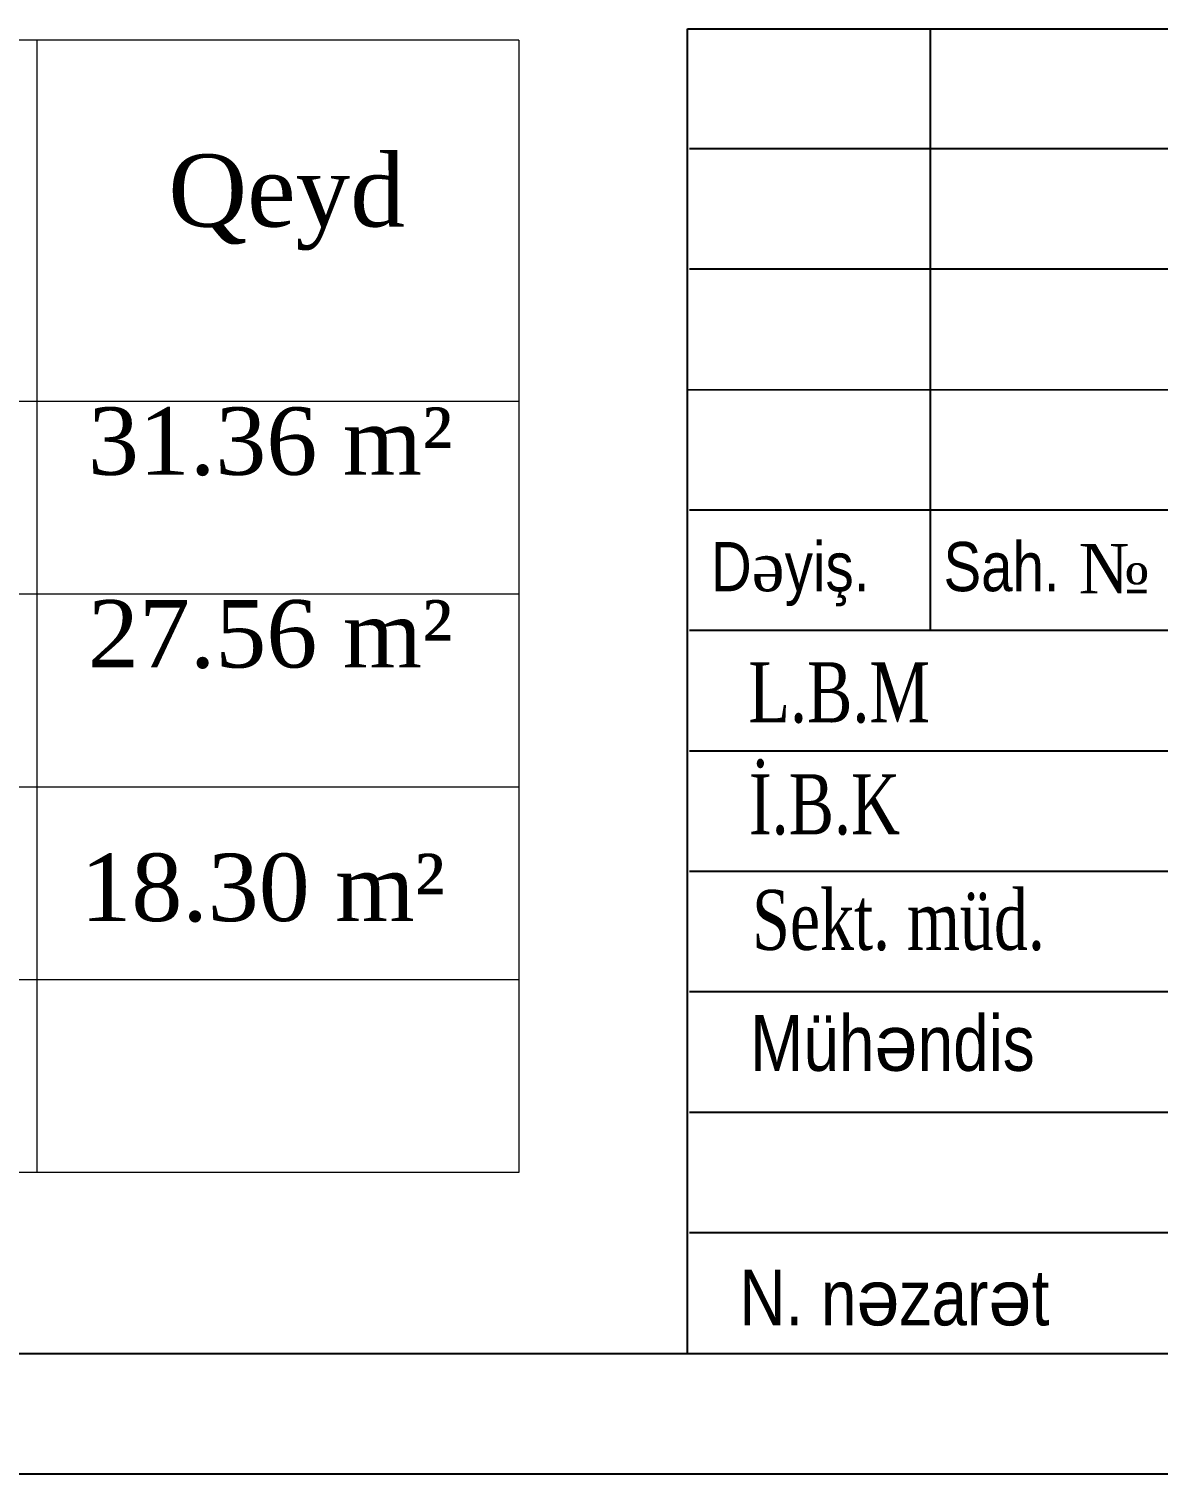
# Model space of a CAD drawing. Header units: millimetres. Extents: x 1067644 to 1117794, y -913136 to -692535.
# Drawn here: x 1094975 to 1099894, y -752919 to -746621 of the extents above; entities that cross this region are included whole.
import ezdxf

# ---------------------------------------------------------------- set-up
doc = ezdxf.new("R2010")
doc.units = ezdxf.units.MM
doc.layers.add('cedvel  0.09', color=7, linetype='Continuous', lineweight=13)
doc.styles.add('400', font='times.ttf', dxfattribs={"width": 0.75, "height": 300})
doc.styles.add('RomanS', font='times.ttf', dxfattribs={"height": 300})
doc.styles.get("Standard").update_dxf_attribs({"font": 'a3ar(la).ttf'})
doc.styles.add('style6', font='ARIALN.TTF', dxfattribs={"height": 300})
doc.styles.add('Times New  Roman', font='times.ttf')

# ---------------------------------------------------------------- blocks, each defined once
blk = doc.blocks.new('ntnntyht')
at = {"lineweight": 25, "ltscale": 15}
for p, q in [((1983715.1, -50107.4), (1983715.1, -44360.7)), ((1983715.1, -44360.7), (2003044.9, -44360.7)), ((1984768, -46968.9), (1984768, -44360.8)), ((1983723.2, -44879.2), (1990506.7, -44879.2)), ((1983723.2, -45401.6), (1990506.7, -45401.6)), ((1990494, -45931.4), (1983713.7, -45926.7)), ((1983723.2, -46446.5), (1990506.7, -46446.5)), ((1983723.2, -46968.9), (1990506.7, -46968.9)), ((1983723.2, -47491.3), (1990506.7, -47491.3)), ((1983723.2, -48013.7), (1990506.7, -48013.7)), ((1983723.2, -48536.2), (1990506.7, -48536.2)), ((1983723.2, -49058.6), (1990506.7, -49058.6)), ((1983723.2, -49581), (1990506.7, -49581)), ((1963653.9, -50106.1), (2003044.9, -50106.1))]:
    blk.add_line(p, q, dxfattribs=at)
at = {"lineweight": 5, "ltscale": 15}
for p, q in [((1983715.1, -44360.7), (1985804.8, -44360.7)), ((1983723.2, -46968.9), (1984768, -46968.9))]:
    blk.add_line(p, q, dxfattribs=at)
at = {"lineweight": 25}
blk.add_line((2003567.4, -50628.5), (1961564.2, -50628.5), dxfattribs=at)
at = {"lineweight": 25, "attachment_point": 1}
for s, insert, char_height, width, style in [('D{\\fTimes New Roman|b0|i0|c238|p18;ə\\fArial Narrow|b0|i0|c238|p34;yiş.}', (1983816.7, -46585.9), 213.615, 6455.657, 'style6'), ('{\\fArial Narrow|b0|i0|c238|p34; Sah.}', (1984756.8, -46585.9), 213.615, 6455.657, 'style6'), ('№ ', (1985410.2, -46594.2), 215.16, 5863.99, 'RomanS'), ('{\\fArial Narrow|b0|i0|c238|p34;Müh\\fArial|b0|i0|c238|p34;ə\\fArial Narrow|b0|i0|c238|p34;ndis}', (1983987.1, -48638.1), 241.477, 7006.845, 'style6'), ('N. n{\\fArial|b0|i0|c238|p34;ə\\fArial Narrow|b0|i0|c238|p34;zar\\fArial|b0|i0|c238|p34;ə\\fArial Narrow|b0|i0|c238|p34;t}', (1983939.9, -49742.1), 241.4773, 7006.845, 'style6')]:
    blk.add_mtext(s, dxfattribs=dict(at, insert=insert, char_height=char_height, width=width, style=style))
at = {"lineweight": 25, "ltscale": 15, "char_height": 260.276, "width": 7854.273, "attachment_point": 1, "style": '400'}
for s, insert in [('{\\fTimes New Roman|b0|i0|c238|p18;L}.{\\fTimes New Roman|b0|i0|c238|p18;B}.М', (1983979.4, -47107.5)), ('{\\fTimes New Roman|b0|i0|c238|p18;İ.B.K}', (1983981.7, -47593)), ('{\\fTimes New Roman|b0|i0|c238|p18;Sekt. müd.}', (1983995.1, -48094.6))]:
    blk.add_mtext(s, dxfattribs=dict(at, insert=insert))

msp = doc.modelspace()

# ---------------------------------------------------------------- linework, layer by layer
at = {"lineweight": 20}
for p, q in [((1097109.044, -746669.595), (1077684.044, -746669.595)), ((1095009.044, -746669.595), (1095009.044, -748244.595)), ((1097109.044, -746669.595), (1097109.044, -751604.595)), ((1097109.044, -748244.595), (1077684.044, -748244.595)), ((1095009.044, -748244.595), (1095009.044, -751604.595)), ((1097109.044, -749084.595), (1077684.044, -749084.595))]:
    msp.add_line(p, q, dxfattribs=at)
at = {"layer": 'cedvel  0.09', "lineweight": 20}
for p, q in [((1097109.044, -749924.595), (1077684.044, -749924.595)), ((1097109.044, -750764.595), (1077684.044, -750764.595)), ((1097109.044, -751604.595), (1077684.044, -751604.595))]:
    msp.add_line(p, q, dxfattribs=at)

# ---------------------------------------------------------------- block references
at = {"color": 3, "xscale": 1.004925508461463, "yscale": 1.004925508461463, "zscale": 1.004925508461463}
msp.add_blockref('ntnntyht', (-895641.897, -702041.285), dxfattribs=at)

# ---------------------------------------------------------------- texts
at = {"color": 7, "lineweight": 5, "ltscale": 15, "insert": (1095582.192, -747167.183), "char_height": 315, "width": 963.9764, "attachment_point": 1, "style": 'Times New  Roman'}
msp.add_mtext('{\\fTimes New Roman|b0|i0|c238|p18;Qeyd}', dxfattribs=at)
at = {"color": 3, "lineweight": 40, "char_height": 525, "width": 13264.48919}
for s, insert, attachment_point in [('{\\fTimes New Roman|b0|i0|c238|p18;\\H0.56x;31.36 m²\\H1.7858x;   }', (1095232.239, -748269.673), 1), ('{\\fTimes New Roman|b0|i0|c238|p18;\\H0.56x;27.56 m²\\H1.7858x;   }', (1095232.239, -749109.673), 1), ('{\\fTimes New Roman|b0|i0|c238|p18;\\H0.56x;18.30 m²\\H1.7858x;   }', (1095199.321, -750515.343), 7)]:
    msp.add_mtext(s, dxfattribs=dict(at, insert=insert, attachment_point=attachment_point))

doc.saveas('drawing.dxf')
